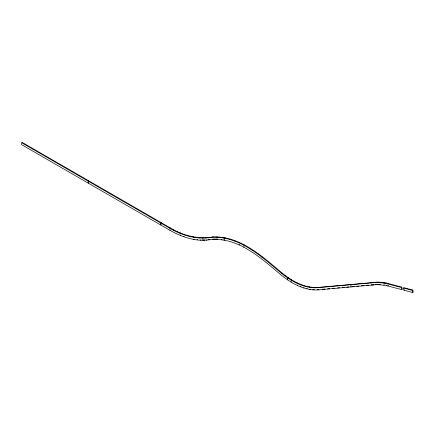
<?xml version="1.0" encoding="UTF-8"?>
<svg xmlns="http://www.w3.org/2000/svg" width="435" height="435" viewBox="0 0 435 435"><rect width="100%" height="100%" fill="white"/><g stroke="black" fill="none" stroke-linecap="round" stroke-linejoin="round"><path stroke-width="0.65" d="M21.75 142.794L22.315 142.468L170.292 227.902C183.043 235.482 198.219 239.68 213.014 236.896C240.696 236.031 262.62 256.775 282.353 273.218C292.412 281.336 304.821 288.215 318.143 287.388L378.151 282.087L386.546 283.076L401.869 287.133L402.31 289.275L401.744 289.601L385.089 285.278L377.02 284.604L318.393 289.9C304.647 290.743 291.847 283.653 281.467 275.279C261.321 258.444 237.994 236.33 209.338 239.794C195.494 241.811 181.629 237.004 169.748 230.191L21.75 144.746L21.75 142.794L169.726 228.228C182.477 235.808 197.653 240.006 212.449 237.222C240.131 236.357 262.049 257.101 281.788 273.544C291.841 281.662 304.255 288.541 317.577 287.72L376.237 282.424L384.545 283.12L401.304 287.464L401.869 287.133M88.762 180.829L88.196 181.156L88.196 183.113L88.762 182.782M161.254 222.682L160.689 223.008L160.689 224.96L161.254 224.634M169.726 228.228L170.292 227.902M169.748 230.191L170.313 229.865M173.146 230.11L173.712 229.783M176.539 231.79L177.105 231.463M179.916 233.28L180.487 232.953M180.155 235.351L180.721 235.025M183.271 234.574L183.842 234.247M183.592 236.678L184.157 236.352M186.599 235.672L187.164 235.34M189.888 236.564L190.454 236.238M193.129 237.254L193.695 236.928M196.321 237.738L196.886 237.412M193.678 239.419L194.244 239.092M199.453 238.021L200.024 237.689M196.946 239.913L197.512 239.587M202.52 238.092L203.091 237.766M200.149 240.202L200.714 239.875M205.516 237.961L206.081 237.63M203.292 240.278L205.081 239.897M208.474 237.613L209.039 237.287M206.353 240.142L206.919 239.815M212.449 237.222L213.014 236.896M209.338 239.794L209.904 239.467L208.115 239.674M216.608 237.205L217.174 236.879M213.259 239.402L213.824 239.076L217.886 239.065L217.315 239.391M220.888 237.575L221.453 237.249M224.677 237.804L224.112 238.13L224.112 240.202L224.677 239.87M221.497 239.75L222.067 239.424M225.276 238.326L225.841 237.999M229.751 239.457L230.316 239.13M234.302 240.963L234.867 240.631M238.902 242.833L239.467 242.507M239.098 244.883L239.663 244.557M243.54 245.063L244.106 244.736M243.627 247.064L244.193 246.737M248.189 247.645L248.755 247.319M252.838 250.571L253.404 250.245M257.46 253.822L258.026 253.496M262.017 257.373L262.582 257.047M281.788 273.544L282.353 273.218M284.849 275.937L285.414 275.611M288.106 277.525L287.54 277.856L287.54 279.819M287.91 278.117L288.476 277.786M290.982 280.086L291.553 279.759M290.944 282.016L291.51 281.69M294.065 281.847L294.631 281.521M297.143 283.392L297.709 283.06M297.301 285.425L297.866 285.099M300.199 284.707L300.764 284.381M300.46 286.79L301.025 286.464M303.228 285.8L303.793 285.474M303.592 287.916L304.157 287.589M306.213 286.66L306.784 286.328M309.154 287.279L309.72 286.953M306.675 288.802L307.24 288.476M312.031 287.665L312.596 287.339M309.709 289.449L310.28 289.123M314.837 287.812L315.402 287.486M312.683 289.846L314.407 289.579M317.577 287.72L318.143 287.388M318.393 289.9L318.958 289.574L317.273 289.628M351.534 284.408L350.969 284.735L350.969 286.991M371.093 282.935L371.659 282.609M372.311 282.739L372.877 282.413M373.6 282.587L374.165 282.255M374.91 282.478L375.476 282.152M376.237 282.424L376.802 282.092M371.974 285.115L372.539 284.789L371.224 284.903M373.203 284.914L373.774 284.588M377.585 282.413L378.151 282.087M378.945 282.456L379.51 282.13M375.731 284.659L376.297 284.332L380.217 284.311L379.652 284.637M380.326 282.549L380.891 282.223M377.02 284.604L377.585 284.278M378.325 284.599L378.896 284.272M381.718 282.69L382.283 282.358M383.126 282.88L383.692 282.549M384.545 283.12L385.111 282.788M385.981 283.408L386.546 283.076M383.708 285.05L384.279 284.724M387.427 283.745L387.993 283.413M386.481 285.561L387.047 285.235M387.884 285.887L388.45 285.561M403.495 288.046L404.061 287.72L412.81 290.069L413.25 292.206L412.685 292.532L403.93 290.188L403.495 288.046L412.244 290.395L412.81 290.069M403.93 290.188L404.496 289.862M212.519 239.206L213.824 239.076M322.286 289.275L324.945 289.036M327.604 288.802L329.599 288.622M332.258 288.383L334.249 288.209M337.576 287.91L339.566 287.731M342.225 287.497L344.221 287.317M346.88 287.078L348.875 286.899M352.192 286.605L354.161 286.431M356.787 286.192L358.755 286.018M361.382 285.784L364.008 285.55M366.629 285.317L368.597 285.137M375.024 284.436L376.297 284.332M201.97 239.902L203.857 239.951M412.244 290.395L412.685 292.532M401.304 287.464L401.744 289.601"/></g></svg>
